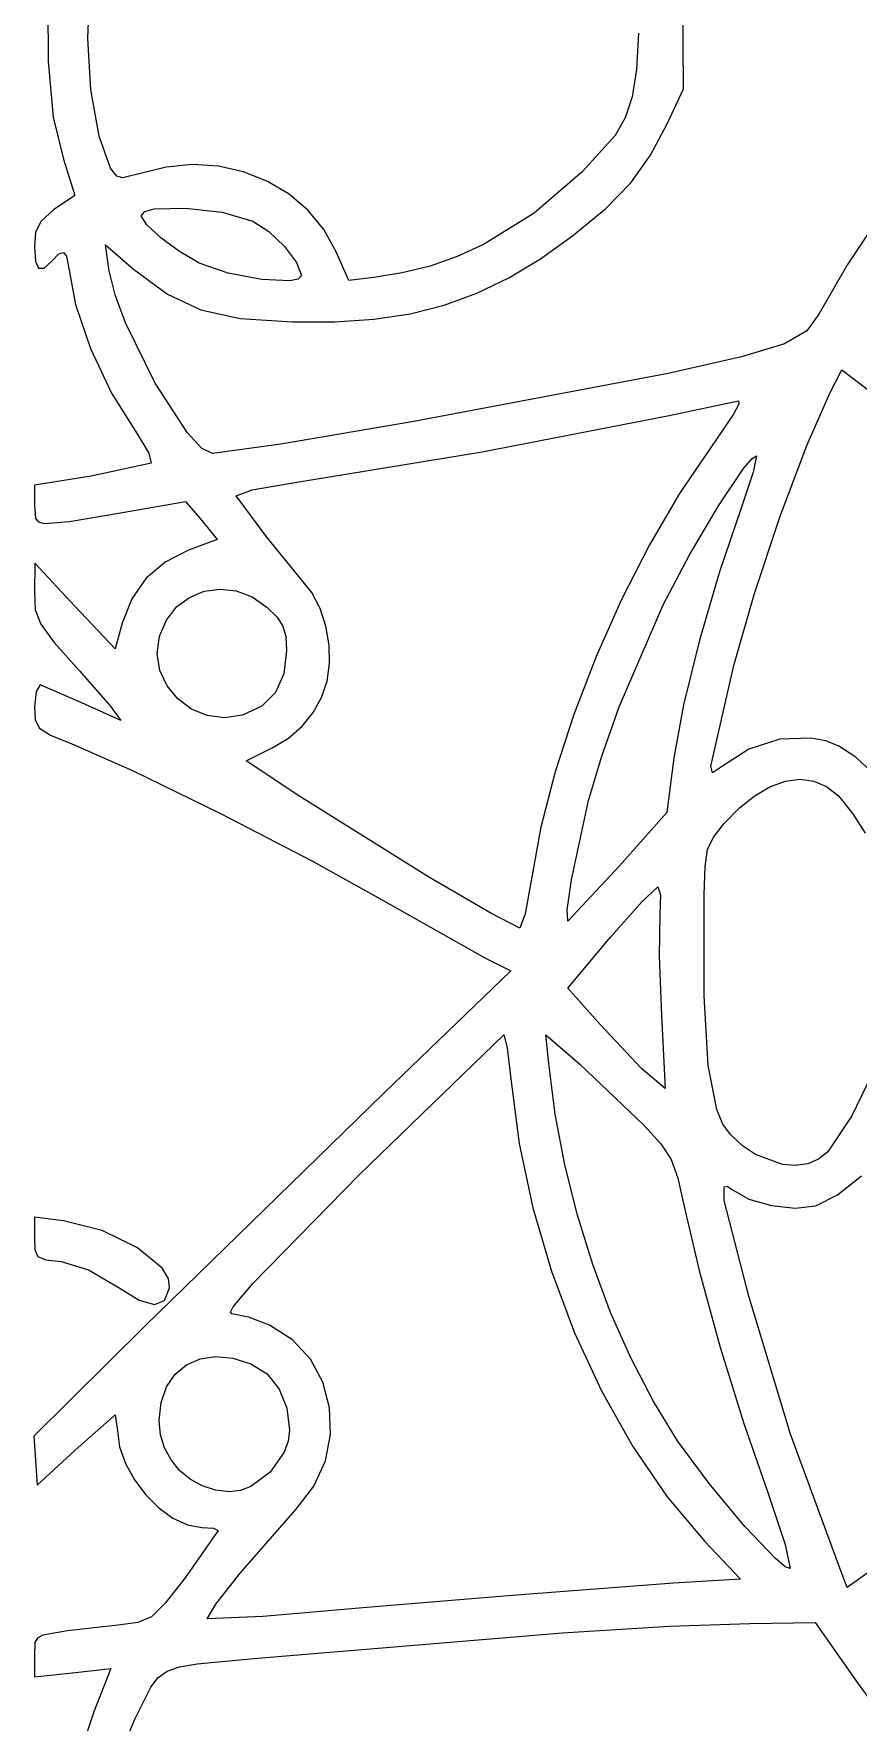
# Model space of a CAD drawing. Extents: x 0 to 238, y 7 to 276.
# Drawn here: x 0 to 49, y 98.1 to 198.5 of the extents above; entities that cross this region are included whole.
import ezdxf

# ---------------------------------------------------------------- set-up
doc = ezdxf.new("R2010")
doc.units = 0

msp = doc.modelspace()

# ---------------------------------------------------------------- linework, layer by layer
at = {"layer": 'Layer 1'}
for p, q in [((38.594414, 195.262897), (38.523858, 203.376787)), ((3.174814, 198.261444), (3.301594, 201.076504)), ((0.801652, 200.184213), (0.81102, 196.885754)), ((3.366086, 195.190073), (3.174814, 198.261444)), ((35.924787, 198.569068), (35.79346, 196.408713)), ((0.81102, 196.885754), (1.124111, 193.56523)), ((35.79346, 196.408713), (35.542243, 194.786618)), ((3.858321, 192.44943), (3.366086, 195.190073)), ((35.542243, 194.786618), (35.132276, 193.534939)), ((37.641913, 193.216787), (38.594414, 195.262897)), ((1.124111, 193.56523), (1.728243, 191.064914)), ((35.132276, 193.534939), (34.524698, 192.485831)), ((36.635943, 191.301315), (37.641913, 193.216787)), ((4.52915, 190.542224), (3.858321, 192.44943)), ((34.524698, 192.485831), (32.561266, 190.323943)), ((1.728243, 191.064914), (2.398521, 188.912964)), ((9.396539, 190.762777), (7.831484, 190.606164)), ((10.945881, 190.661835), (9.396539, 190.762777)), ((35.467917, 189.666962), (36.635943, 191.301315)), ((4.893297, 190.058256), (4.52915, 190.542224)), ((5.256204, 189.971164), (4.893297, 190.058256)), ((7.831484, 190.606164), (5.256204, 189.971164)), ((12.443957, 190.320287), (10.945881, 190.661835)), ((13.855213, 189.755084), (12.443957, 190.320287)), ((32.561266, 190.323943), (29.723609, 187.864419)), ((2.398521, 188.912964), (1.130724, 188.061886)), ((15.144096, 188.983175), (13.855213, 189.755084)), ((16.275055, 188.02151), (15.144096, 188.983175)), ((33.975776, 188.131826), (35.467917, 189.666962)), ((1.130724, 188.061886), (0.405325, 187.396019)), ((6.35047, 187.713469), (6.560208, 187.957382)), ((6.560208, 187.957382), (7.128786, 188.110344)), ((7.128786, 188.110344), (8.978666, 188.163261)), ((8.978666, 188.163261), (11.172505, 187.911907)), ((11.172505, 187.911907), (12.9827, 187.395969)), ((17.212535, 186.88704), (16.275055, 188.02151)), ((29.723609, 187.864419), (26.713973, 185.993593)), ((31.997463, 186.514007), (33.975776, 188.131826)), ((50.655084, 188.25584), (48.353757, 184.81018)), ((0.405325, 187.396019), (0.076801, 186.730152)), ((6.67734, 187.168317), (6.35047, 187.713469)), ((7.510224, 186.394963), (6.67734, 187.168317)), ((12.98269, 187.395975), (13.940705, 186.779716)), ((12.9827, 187.395969), (12.98269, 187.395975)), ((13.940705, 186.779716), (14.878874, 185.879029)), ((17.920984, 185.596714), (17.212535, 186.88704)), ((0.076801, 186.730152), (-0.000369, 185.879074)), ((-0.000369, 185.879074), (0.060816, 185.012563)), ((4.44552, 184.432617), (4.233853, 185.984837)), ((4.233853, 185.984837), (5.891913, 184.538447)), ((8.627536, 185.575307), (7.510224, 186.394963)), ((14.878874, 185.879029), (15.592146, 184.925425)), ((26.713973, 185.993593), (25.144664, 185.281009)), ((30.09117, 185.151127), (31.997463, 186.514007)), ((0.060816, 185.012563), (0.250985, 184.582616)), ((0.580059, 184.58923), (1.057961, 185.032407)), ((1.057961, 185.032407), (1.449875, 185.435346)), ((1.449875, 185.435346), (1.732649, 185.530706)), ((1.732649, 185.530706), (1.916204, 185.31518)), ((1.916204, 185.31518), (2.010462, 184.785462)), ((2.010462, 184.785462), (2.436552, 182.430669)), ((9.80769, 184.891249), (8.627536, 185.575307)), ((11.529685, 184.289321), (9.80769, 184.891249)), ((15.592146, 184.925425), (15.87547, 184.150415)), ((18.697096, 183.868104), (17.920984, 185.596714)), ((25.144664, 185.281009), (23.532359, 184.718079)), ((28.210088, 184.018104), (30.09117, 185.151127)), ((48.353757, 184.81018), (46.63782, 181.857297)), ((0.250985, 184.582616), (0.580059, 184.58923)), ((4.794647, 183.013638), (4.44552, 184.432617)), ((5.891913, 184.538447), (7.909913, 183.040794)), ((13.529495, 183.91229), (11.529685, 184.289321)), ((15.185347, 183.839529), (13.529495, 183.91229)), ((15.689986, 183.942055), (15.185347, 183.839529)), ((15.87547, 184.150415), (15.689986, 183.942055)), ((20.178766, 184.044493), (18.697096, 183.868104)), ((21.87706, 184.305632), (20.178766, 184.044493)), ((23.532359, 184.718079), (21.87706, 184.305632)), ((26.316598, 183.103362), (28.210088, 184.018104)), ((5.419519, 181.335866), (4.794647, 183.013638)), ((7.909913, 183.040794), (9.891533, 182.10869)), ((24.37308, 182.395326), (26.316598, 183.103362)), ((2.436552, 182.430669), (3.32897, 179.811289)), ((9.891533, 182.10869), (12.236955, 181.606534)), ((20.185489, 181.553068), (22.341917, 181.882419)), ((22.341917, 181.882419), (24.37308, 182.395326)), ((46.63782, 181.857297), (45.922342, 180.859597)), ((7.183962, 177.756261), (5.419519, 181.335866)), ((12.236955, 181.606534), (15.346363, 181.398727)), ((15.346363, 181.398727), (17.866177, 181.395695)), ((17.866177, 181.395695), (20.185489, 181.553068)), ((45.922342, 180.859597), (44.591707, 180.093407)), ((3.32897, 179.811289), (4.585189, 177.165446)), ((44.591707, 180.093407), (42.043988, 179.327217)), ((42.043988, 179.327217), (37.67726, 178.329517)), ((9.113769, 174.798433), (7.183962, 177.756261)), ((37.67726, 178.329517), (22.569536, 175.472017)), ((47.307801, 177.200697), (48.013357, 178.541257)), ((48.013357, 178.541257), (53.199197, 174.590147)), ((4.585189, 177.165446), (6.102682, 174.731262)), ((37.747264, 175.824818), (41.874764, 176.706763)), ((41.874764, 176.706763), (41.883584, 176.504467)), ((45.9237, 174.044996), (47.307801, 177.200697)), ((26.625983, 173.668462), (37.747264, 175.824818)), ((41.574902, 175.908603), (40.216704, 173.919813)), ((41.883584, 176.504467), (41.574902, 175.908603)), ((6.102682, 174.731262), (6.803828, 173.589143)), ((9.945347, 173.897884), (9.113769, 174.798433)), ((22.569536, 175.472017), (14.658476, 174.132564)), ((10.58386, 173.567017), (9.945347, 173.897884)), ((14.658476, 174.132564), (10.58386, 173.567017)), ((40.21671, 173.919852), (38.353944, 171.185684)), ((40.216704, 173.919813), (40.21671, 173.919852)), ((44.331239, 169.787953), (45.9237, 174.044996)), ((6.949349, 173.002652), (3.386289, 172.22654)), ((6.803828, 173.589143), (6.949349, 173.002652)), ((15.240064, 171.803148), (26.625983, 173.668462)), ((42.171797, 172.677388), (42.673335, 173.282761)), ((42.673335, 173.282761), (42.933026, 173.425939)), ((42.933026, 173.425939), (42.738998, 172.455798)), ((3.386289, 172.22654), (-0.000381, 171.697373)), ((-0.000381, 171.697373), (-0.000381, 170.497923)), ((12.955825, 171.406273), (15.240064, 171.803148)), ((40.679657, 170.453784), (42.171797, 172.677388)), ((42.738998, 172.455798), (42.015803, 170.321489)), ((5.114899, 170.039312), (8.995459, 170.70959)), ((8.995459, 170.70959), (9.94796, 169.5807)), ((11.994504, 171.062314), (12.955825, 171.406273)), ((13.828954, 168.592864), (11.994504, 171.062314)), ((38.353944, 171.185684), (36.572622, 168.146419)), ((-0.000381, 170.497923), (0.059702, 169.716853)), ((0.059702, 169.716853), (0.232163, 169.506358)), ((2.098097, 169.530542), (5.114899, 170.039312)), ((38.929549, 167.502575), (40.679657, 170.453784)), ((42.01581, 170.321519), (40.728171, 166.532458)), ((42.015803, 170.321489), (42.01581, 170.321519)), ((42.798309, 165.180332), (44.331239, 169.787953)), ((0.232163, 169.506358), (0.586112, 169.408724)), ((0.586112, 169.408724), (2.098097, 169.530542)), ((9.94796, 169.5807), (10.865183, 168.45181)), ((9.171853, 167.81681), (7.770664, 167.109049)), ((10.865183, 168.45181), (9.171853, 167.81681)), ((16.488016, 165.31203), (13.828954, 168.592864)), ((36.572622, 168.146419), (34.907882, 164.887218)), ((0.034909, 167.04069), (-0.000369, 165.31208)), ((2.398519, 164.50069), (0.034909, 167.04069)), ((7.770664, 167.109049), (6.640672, 166.149934)), ((37.394416, 164.571209), (38.929549, 167.502575)), ((6.640672, 166.149934), (5.788493, 164.939465)), ((40.728171, 166.532458), (39.546365, 162.472193)), ((-0.000369, 165.31208), (0.056406, 164.281856)), ((5.788493, 164.939465), (5.220743, 163.47764)), ((8.456713, 164.445007), (9.219527, 165.018891)), ((9.219527, 165.018891), (10.094374, 165.378216)), ((10.094374, 165.378216), (11.037022, 165.51099)), ((11.037022, 165.51099), (12.003234, 165.405226)), ((12.003234, 165.405226), (12.948775, 165.048933)), ((12.948775, 165.048933), (13.82941, 164.430123)), ((16.989071, 164.356222), (16.488016, 165.31203)), ((34.907882, 164.887218), (33.394864, 161.493245)), ((41.592801, 160.972897), (42.798309, 165.180332)), ((0.056406, 164.281856), (0.374457, 163.420305)), ((4.797409, 161.96069), (2.398519, 164.50069)), ((7.44413, 162.701513), (7.850169, 163.668551)), ((7.850169, 163.668551), (8.456713, 164.445007)), ((13.82941, 164.430123), (14.42803, 163.83922)), ((13.82941, 164.430123), (13.82941, 164.430123)), ((14.42803, 163.83922), (14.781912, 163.301234)), ((17.321454, 163.301194), (16.989071, 164.356222)), ((34.775041, 158.498997), (37.394416, 164.571209)), ((0.374457, 163.420305), (1.175373, 162.340474)), ((5.220743, 163.47764), (4.797409, 161.96069)), ((7.304741, 161.654891), (7.44413, 162.701513)), ((14.781912, 163.301234), (14.950585, 162.683872)), ((14.950585, 162.683872), (14.99358, 161.854843)), ((17.530847, 162.175818), (17.321454, 163.301194)), ((1.175373, 162.340474), (2.680741, 160.65541)), ((7.466729, 160.658705), (7.304741, 161.654891)), ((14.99358, 161.854843), (14.828766, 160.46523)), ((17.554619, 161.084756), (17.530847, 162.175818)), ((39.546365, 162.472193), (38.602684, 158.62359)), ((2.680741, 160.65541), (4.510779, 158.565197)), ((7.887513, 159.753471), (7.466729, 160.658705)), ((17.39897, 160.042475), (17.554619, 161.084756)), ((33.394864, 161.493245), (32.068708, 158.049659)), ((40.216971, 154.975667), (41.592801, 160.972897)), ((0.352411, 159.80873), (0.109876, 159.420674)), ((2.821861, 158.7504), (0.352411, 159.80873)), ((8.524511, 158.979702), (7.887513, 159.753471)), ((14.828766, 160.46523), (14.336531, 159.363351)), ((17.070101, 159.063447), (17.39897, 160.042475)), ((0.109876, 159.420674), (-0.000367, 158.50345)), ((5.150191, 157.69207), (2.821861, 158.7504)), ((9.335142, 158.377912), (8.524511, 158.979702)), ((14.336531, 159.363351), (13.520179, 158.545897)), ((16.574215, 158.16214), (17.070101, 159.063447)), ((-0.000367, 158.50345), (0.044282, 157.730093)), ((0.044282, 157.730093), (0.303904, 157.237857)), ((4.510779, 158.565197), (5.150191, 157.69207)), ((10.276825, 157.988616), (9.335142, 158.377912)), ((11.306978, 157.852329), (10.276825, 157.988616)), ((12.38302, 158.009563), (11.306978, 157.852329)), ((13.520179, 158.545897), (12.38302, 158.009563)), ((15.91751, 157.353024), (16.574215, 158.16214)), ((32.068708, 158.049659), (30.964554, 154.641624)), ((33.733244, 155.567077), (34.775041, 158.498997)), ((38.602684, 158.62359), (38.02942, 155.469519)), ((0.303904, 157.237857), (0.967016, 156.831613)), ((0.967016, 156.831613), (2.222133, 156.31623)), ((14.146454, 156.069244), (15.10619, 156.650569)), ((15.10619, 156.650569), (15.91751, 157.353024)), ((46.1949, 156.651912), (44.331241, 156.576396)), ((47.057897, 156.485238), (46.1949, 156.651912)), ((2.222133, 156.31623), (5.84086, 154.718805)), ((12.594234, 155.293132), (14.146454, 156.069244)), ((42.474197, 155.991556), (40.851971, 154.940389)), ((44.331241, 156.576396), (42.474197, 155.991556)), ((47.836971, 156.175109), (47.057897, 156.485238)), ((48.840737, 155.508141), (47.836971, 156.175109)), ((5.84086, 154.718805), (11.063621, 152.162267)), ((15.733954, 153.211742), (12.594234, 155.293132)), ((30.964554, 154.641624), (30.117541, 151.354301)), ((32.949416, 152.929509), (33.733244, 155.567077)), ((38.02942, 155.469519), (37.606086, 152.223959)), ((40.322804, 154.574382), (40.216971, 154.975667)), ((40.851971, 154.940389), (40.322804, 154.574382)), ((49.808122, 154.596432), (48.840737, 155.508141)), ((42.852149, 153.236603), (43.768959, 153.768183)), ((43.768959, 153.768183), (44.663445, 154.089335)), ((44.663445, 154.089335), (45.524858, 154.197167)), ((45.524858, 154.197167), (46.342448, 154.088784)), ((46.342448, 154.088784), (47.105469, 153.761293)), ((47.105469, 153.761293), (47.80317, 153.2118)), ((23.499442, 148.365453), (15.733954, 153.211742)), ((31.935182, 148.224334), (32.949416, 152.929509)), ((41.923763, 152.497491), (42.852149, 153.236603)), ((47.80316, 153.2118), (48.663055, 152.153467)), ((47.80317, 153.2118), (47.80316, 153.2118)), ((11.063621, 152.162267), (16.584038, 149.301458)), ((37.606086, 152.223959), (34.783866, 149.048959)), ((40.99455, 151.55374), (41.923763, 152.497491)), ((48.663055, 152.153467), (49.39066, 150.9893)), ((30.117541, 151.354301), (29.56281, 148.272852)), ((40.028818, 150.023566), (40.371123, 150.763849)), ((40.371123, 150.763849), (40.99455, 151.55374)), ((39.878336, 148.998855), (40.028818, 150.023566)), ((16.584038, 149.301458), (21.095733, 146.79122)), ((34.783866, 149.048959), (31.714696, 145.768119)), ((39.83038, 147.35568), (39.878336, 148.998855)), ((27.139115, 146.231698), (23.499442, 148.365453)), ((29.56281, 148.272852), (29.183573, 146.20028)), ((31.679418, 146.435641), (31.935182, 148.224334)), ((36.14376, 146.936749), (37.07862, 147.814281)), ((37.07862, 147.814281), (37.23737, 147.329211)), ((21.095733, 146.79122), (26.775463, 143.58094)), ((34.2564, 144.815671), (36.14376, 146.936749)), ((37.23737, 147.329211), (37.184453, 146.156221)), ((39.829829, 141.31822), (39.83038, 147.35568)), ((28.857254, 145.344792), (27.139115, 146.231698)), ((29.183573, 146.20028), (28.857254, 145.344792)), ((31.714696, 145.768119), (31.679418, 146.435641)), ((37.18446, 146.156241), (37.144773, 143.686796)), ((37.184453, 146.156221), (37.18446, 146.156241)), ((31.7164, 141.781781), (34.2564, 144.815671)), ((26.775463, 143.58094), (28.327683, 142.804828)), ((37.144773, 143.686796), (37.290293, 140.159011)), ((28.327683, 142.804828), (20.778233, 135.537598)), ((33.65668, 139.594561), (31.7164, 141.781781)), ((40.064094, 137.182451), (39.829829, 141.31822)), ((36.095259, 136.992826), (33.65668, 139.594561)), ((37.290293, 140.159011), (37.50196, 135.819841)), ((19.33439, 130.704559), (27.9069, 138.994839)), ((27.9069, 138.994839), (28.118567, 138.231955)), ((30.58805, 137.301564), (30.411661, 138.994894)), ((30.411661, 138.994894), (32.422491, 137.266284)), ((28.118567, 138.231955), (28.330234, 136.384279)), ((30.974865, 134.285713), (30.58805, 137.301564)), ((32.422491, 137.266284), (36.232491, 133.632674)), ((37.50196, 135.819841), (36.095259, 136.992826)), ((40.569557, 134.561422), (40.064094, 137.182451)), ((50.034479, 137.133948), (48.60132, 134.186044)), ((28.330234, 136.384279), (28.33026, 136.384324)), ((28.33026, 136.384324), (28.825941, 132.546823)), ((20.778233, 135.537598), (6.596533, 121.708698)), ((40.935357, 133.698012), (40.569557, 134.561422)), ((31.546062, 131.265733), (30.974865, 134.285713)), ((36.232491, 133.632674), (36.23249, 133.632654)), ((36.23249, 133.632654), (37.242316, 132.525262)), ((41.3826, 133.06818), (40.935357, 133.698012)), ((48.60132, 134.186044), (47.16816, 132.04512)), ((28.825941, 132.546823), (29.636641, 128.716351)), ((42.095667, 132.409269), (41.3826, 133.06818)), ((37.242316, 132.525262), (37.855269, 131.599772)), ((37.855269, 131.599772), (38.256555, 130.482457)), ((42.867025, 131.891333), (42.095667, 132.409269)), ((44.473819, 131.299878), (42.867025, 131.891333)), ((46.628727, 131.604355), (45.981393, 131.336809)), ((47.16816, 132.04512), (46.628727, 131.604355)), ((12.988794, 124.217855), (19.33439, 130.704559)), ((32.290891, 128.273868), (31.546062, 131.265733)), ((45.253858, 131.237108), (44.473819, 131.299878)), ((45.981393, 131.336809), (45.253858, 131.237108)), ((47.747419, 129.489129), (49.170658, 130.629593)), ((38.256555, 130.482457), (38.63138, 128.799594)), ((41.012671, 129.14793), (41.018181, 129.966484)), ((41.018181, 129.966484), (41.18506, 129.996868)), ((41.18506, 129.996868), (41.453637, 129.822614)), ((41.453637, 129.822614), (42.484409, 129.241633)), ((29.636641, 128.716351), (30.740036, 124.946236)), ((38.63138, 128.799594), (39.522695, 124.981868)), ((42.476697, 123.472614), (41.012671, 129.14793)), ((42.484409, 129.241633), (43.826069, 128.852476)), ((43.826069, 128.852476), (45.233876, 128.701443)), ((45.233876, 128.701443), (46.463087, 128.834836)), ((46.463087, 128.834836), (47.747419, 129.489129)), ((1.72861, 127.953052), (0, 128.164719)), ((0, 128.164719), (0, 126.929999)), ((4.034896, 127.374826), (1.72861, 127.953052)), ((33.198605, 125.342364), (32.290891, 128.273868)), ((0, 126.93), (0.029766, 126.22334)), ((0, 126.929999), (0, 126.93)), ((6.129517, 126.343501), (4.034896, 127.374826)), ((0.029766, 126.22334), (0.211667, 125.827568)), ((0.211667, 125.827568), (0.684609, 125.630234)), ((0.684609, 125.630234), (1.5875, 125.51889)), ((1.5875, 125.51889), (3.214689, 125.03823)), ((7.602367, 125.120354), (6.129517, 126.343501)), ((3.214689, 125.03823), (4.97417, 124.00194)), ((7.977469, 124.518497), (7.602367, 125.120354)), ((8.04334, 123.966662), (7.977469, 124.518497)), ((30.740036, 124.946236), (32.113801, 121.289812)), ((34.258454, 122.503466), (33.198605, 125.342364)), ((39.522695, 124.981868), (40.761276, 120.482838)), ((4.97417, 124.00194), (6.237556, 123.227484)), ((7.732452, 123.213153), (8.04334, 123.966662)), ((11.818562, 122.831549), (12.988794, 124.217855)), ((6.237556, 123.227484), (7.143754, 122.965658)), ((7.143754, 122.965658), (7.732452, 123.213153)), ((11.6574, 122.514393), (11.818562, 122.831549)), ((11.74966, 122.414279), (11.6574, 122.514393)), ((35.459691, 119.78942), (34.258454, 122.503466)), ((44.959372, 115.252905), (42.476697, 123.472614)), ((6.596533, 121.708698), (-0.035697, 115.147028)), ((12.728617, 122.211432), (11.74966, 122.414279)), ((13.97216, 121.744001), (12.728617, 122.211432)), ((15.352747, 120.874739), (13.97216, 121.744001)), ((16.417901, 119.717741), (15.352747, 120.874739)), ((32.113801, 121.289812), (33.73561, 117.800407)), ((40.761276, 120.482838), (42.178451, 115.89121)), ((9.046857, 119.384832), (9.855834, 119.740572)), ((9.855834, 119.740572), (10.779328, 119.879272)), ((10.779328, 119.879272), (11.794599, 119.787288)), ((11.794599, 119.787288), (12.87891, 119.450978)), ((17.156461, 118.345768), (16.417901, 119.717741)), ((36.791566, 117.232471), (35.459691, 119.78942)), ((7.863398, 118.076798), (8.375132, 118.825693)), ((8.375132, 118.825693), (9.046857, 119.384832)), ((12.87891, 119.450978), (12.87891, 119.450968)), ((12.87891, 119.450968), (13.832513, 118.838567)), ((13.832513, 118.838567), (14.554606, 117.938432)), ((7.534391, 117.151788), (7.863398, 118.076798)), ((14.554606, 117.938432), (15.012117, 116.806787)), ((17.557264, 116.831581), (17.156461, 118.345768)), ((33.73561, 117.800407), (35.58314, 114.531354)), ((7.41085, 116.064308), (7.534391, 117.151788)), ((15.012117, 116.806787), (15.17197, 115.499858)), ((17.609147, 115.24794), (17.557264, 116.831581)), ((38.24333, 114.864864), (36.791566, 117.232471)), ((2.433749, 114.300358), (4.797359, 116.417028)), ((4.797359, 116.417028), (4.93847, 115.464527)), ((4.93847, 115.464527), (5.064009, 114.498316)), ((7.495737, 115.225495), (7.41085, 116.064308)), ((15.17197, 115.499858), (15.088323, 114.835781)), ((42.178451, 115.89121), (43.60555, 111.795694)), ((-0.035697, 115.147028), (0.070136, 113.700638)), ((5.064009, 114.498316), (5.413618, 113.509367)), ((7.739375, 114.440425), (7.495737, 115.225495)), ((15.088323, 114.835781), (14.853368, 114.182453)), ((17.300949, 113.667606), (17.609147, 115.24794)), ((35.58314, 114.531354), (37.634065, 111.535982)), ((40.119116, 112.320451), (38.24333, 114.864864)), ((47.944757, 107.139014), (44.959372, 115.252905)), ((0.070136, 113.700638), (0.175969, 112.218968)), ((0.175969, 112.218968), (2.433749, 114.300358)), ((5.413618, 113.509367), (5.94678, 112.544395)), ((8.125227, 113.726462), (7.739375, 114.440425)), ((8.636756, 113.10097), (8.125227, 113.726462)), ((14.853368, 114.182453), (14.025442, 113.003954)), ((16.621508, 112.16334), (17.300949, 113.667606)), ((5.94678, 112.544395), (6.622984, 111.650117)), ((9.257426, 112.581311), (8.636756, 113.10097)), ((9.970699, 112.184849), (9.257426, 112.581311)), ((14.025442, 113.003954), (12.880016, 112.156185)), ((6.622984, 111.650117), (7.401714, 110.873247)), ((10.760039, 111.928947), (9.970699, 112.184849)), ((11.60891, 111.830968), (10.760039, 111.928947)), ((12.248184, 111.916269), (11.60891, 111.830968)), ((12.880016, 112.156185), (12.248184, 111.916269)), ((15.55966, 110.807901), (16.621508, 112.16334)), ((37.634065, 111.535982), (39.86606, 108.867624)), ((42.24295, 109.776039), (40.119116, 112.320451)), ((43.60555, 111.795694), (44.646246, 108.704477)), ((7.401714, 110.873247), (8.242456, 110.260502)), ((12.239137, 107.002309), (15.55966, 110.807901)), ((8.242456, 110.260502), (9.104696, 109.858597)), ((10.935698, 109.537858), (8.960138, 106.715638)), ((9.104696, 109.858597), (9.94792, 109.714247)), ((9.94792, 109.714247), (10.653476, 109.66574)), ((10.653476, 109.66574), (10.935698, 109.537858)), ((44.042668, 107.879857), (42.24295, 109.776039)), ((39.86606, 108.867624), (41.98273, 106.645124)), ((44.646246, 108.704477), (44.94611, 107.280134)), ((44.642184, 107.377424), (44.042668, 107.879857)), ((50.520033, 107.703456), (48.332813, 106.151236)), ((8.960138, 106.715638), (7.781639, 105.203101)), ((10.792196, 105.14747), (12.239137, 107.002309)), ((41.98273, 106.645124), (37.99634, 106.398179)), ((44.94611, 107.280134), (44.642184, 107.377424)), ((48.332813, 106.151236), (47.944757, 107.139014)), ((28.40078, 105.657345), (19.75772, 104.951789)), ((37.99634, 106.398179), (28.40078, 105.657345)), ((7.781639, 105.203101), (6.966943, 104.40494)), ((10.26799, 104.281511), (10.792196, 105.14747)), ((13.5841, 104.422622), (10.26799, 104.281511)), ((19.75772, 104.951789), (13.5841, 104.422622)), ((1.964111, 103.567649), (0.502287, 103.298105)), ((4.973748, 103.893418), (1.964111, 103.567649)), ((6.152248, 104.056574), (4.973748, 103.893418)), ((6.966943, 104.40494), (6.152248, 104.056574)), ((13.054877, 101.917926), (31.399327, 103.448097)), ((31.399327, 103.448097), (37.770255, 103.837807)), ((37.770255, 103.837807), (42.547077, 103.999316)), ((42.547077, 103.999316), (46.427637, 104.069872)), ((46.427637, 104.069872), (48.932357, 100.471532)), ((0.032651, 102.876424), (-0.000422, 102.094248)), ((0.178172, 103.119304), (0.032651, 102.876424)), ((0.502287, 103.298105), (0.178172, 103.119304)), ((-0.000422, 102.094248), (-0.000422, 100.824248)), ((7.886678, 101.168272), (8.627237, 101.423071)), ((8.627237, 101.423071), (9.670413, 101.599322)), ((9.670413, 101.599322), (13.054877, 101.917926)), ((-0.000422, 100.824248), (2.257358, 101.071193)), ((2.257358, 101.071193), (4.550418, 101.318138)), ((4.550418, 101.318138), (3.527358, 98.742858)), ((6.923153, 100.221284), (7.351172, 100.784489)), ((7.351172, 100.784489), (7.886678, 101.168272)), ((48.932357, 100.471532), (48.93241, 100.471509)), ((48.93241, 100.471509), (51.386769, 97.103994)), ((5.999317, 98.354866), (6.923153, 100.221284)), ((3.527358, 98.742858), (2.469028, 95.532578)), ((4.729317, 95.356256), (5.999317, 98.354866))]:
    msp.add_line(p, q, dxfattribs=at)

doc.saveas('drawing.dxf')
